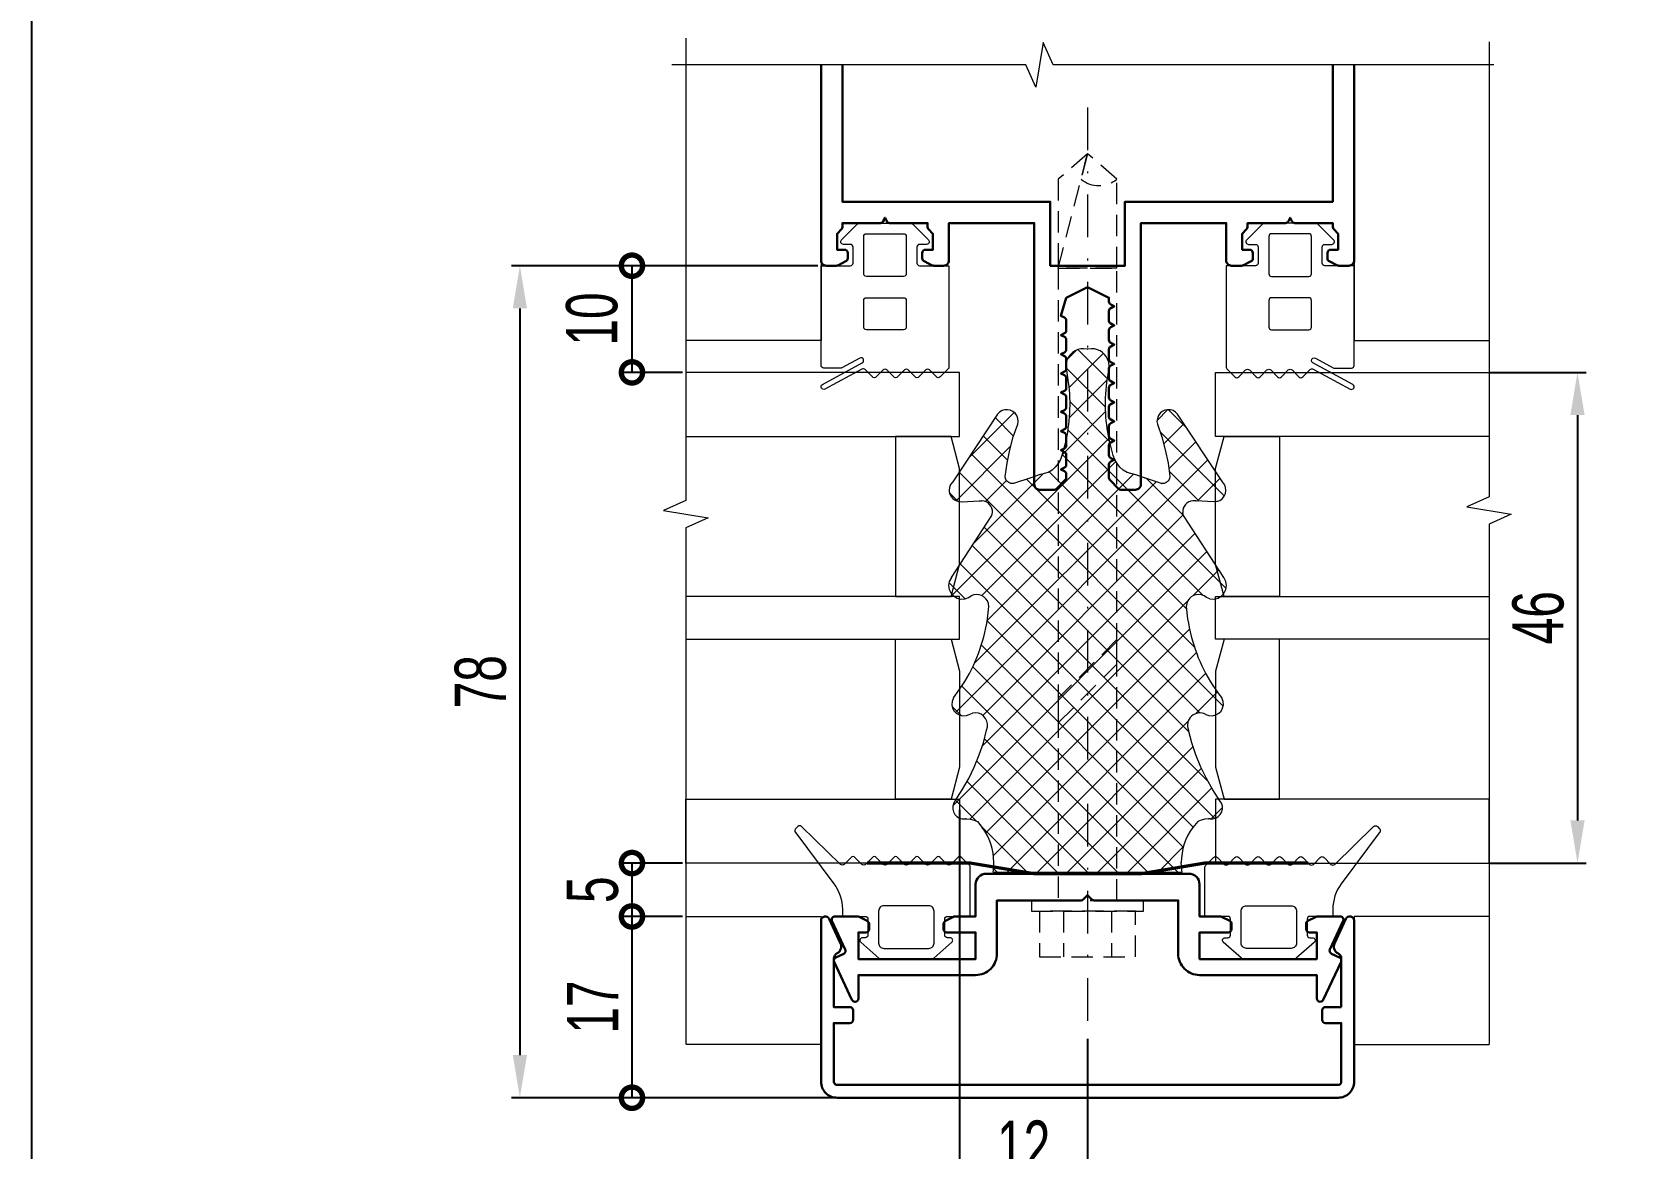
# Model space of a CAD drawing. Extents: x -37 to 8820, y -336 to 478.
# Drawn here: x 3380 to 3473.4, y 135.5 to 200.9 of the extents above; entities that cross this region are included whole.
import ezdxf

# ---------------------------------------------------------------- set-up
doc = ezdxf.new("R2010")
doc.units = 0
doc.header["$LTSCALE"] = 5
doc.linetypes.add('DASHDOT', pattern=[1, 0.5, -0.25, 0, -0.25])
doc.linetypes.add('HIDDEN', pattern=[0.375, 0.25, -0.125])
doc.layers.get('0').update_dxf_attribs({"linetype": 'CONTINUOUS', "lineweight": 30})
doc.layers.get('DEFPOINTS').update_dxf_attribs({"linetype": 'CONTINUOUS'})
for name, color, linetype, lineweight in [('1', 6, 'DASHDOT', 13), ('2', 3, 'HIDDEN', 13), ('Dimentions', 5, 'CONTINUOUS', 15), ('Glass', 5, 'CONTINUOUS', 20), ('Герлен', 7, 'CONTINUOUS', 60), ('Зигзаг', 1, 'CONTINUOUS', 15), ('Конструкции', 252, 'CONTINUOUS', 20), ('Уплотнители', 1, 'CONTINUOUS', 20), ('Штриховка', 1, 'CONTINUOUS', 5)]:
    doc.layers.add(name, color=color, linetype=linetype, lineweight=lineweight)
doc.layers.add('Скрытые', color=14, linetype='CONTINUOUS', plot=False)
doc.styles.add('3', font='RUSS.SHX', dxfattribs={"width": 0.7, "height": 3})
doc.dimstyles.new('MX1_6', dxfattribs={"dimtxt": 3, "dimasz": 2.5, "dimexe": 0.5, "dimexo": 0, "dimgap": 0.8, "dimtad": 1, "dimlfac": 1.6, "dimdsep": 46, "dimtxsty": '3', "dimcen": 0, "dimclrd": 256, "dimclre": 256, "dimclrt": 256, "dimaunit": 1, "dimadec": 0, "dimazin": 0, "dimtfac": 1, "dimtmove": 0, "dimatfit": 1, "dimfxl": 1, "dimtvp": 1, "dimtolj": 1, "dimtzin": 0, "dimarcsym": 0})

# ---------------------------------------------------------------- blocks, each defined once
blk = doc.blocks.new('*D1324')
at = {"layer": 'DEFPOINTS', "color": 0, "linetype": 'Continuous', "transparency": 16777216}
for p in [(3465.431, 180.942), (3465.431, 152.192), (3470.605, 152.192)]:
    blk.add_point(p, dxfattribs=at)
at = {"layer": 'Dimentions', "linetype": 'Continuous', "lineweight": -2, "transparency": 16777216}
for p, q in [((3465.431, 180.942), (3471.105, 180.942)), ((3470.605, 178.442), (3470.605, 154.692)), ((3465.431, 152.192), (3471.105, 152.192))]:
    blk.add_line(p, q, dxfattribs=at)
at = {"layer": 'Dimentions', "linetype": 'Continuous', "transparency": 16777216}
for points in [[(3470.188, 178.442), (3471.021, 178.442), (3470.605, 180.942)], [(3470.188, 154.692), (3471.021, 154.692), (3470.605, 152.192)]]:
    blk.add_solid(points, dxfattribs=at)
at = {"layer": 'Dimentions', "linetype": 'Continuous', "transparency": 16777216, "insert": (3468.305, 166.567), "char_height": 3, "attachment_point": 5, "rotation": 90, "style": '3'}
blk.add_mtext('\\A1;46', dxfattribs=at)
blk = doc.blocks.new('_DotSmall')
at = {"color": 0, "linetype": 'ByBlock', "const_width": 0.5}
blk.add_lwpolyline([(-0.0625, 0, 1), (0.0625, 0, 1)], format="xyb", close=True, dxfattribs=at)
blk = doc.blocks.new('*D1325')
at = {"layer": 'DEFPOINTS', "color": 0, "linetype": 'Continuous', "transparency": 16777216}
for p in [(3418.147, 152.192), (3415.178, 149.064), (3418.147, 149.064)]:
    blk.add_point(p, dxfattribs=at)
at = {"layer": 'Dimentions', "linetype": 'Continuous', "lineweight": -2, "transparency": 16777216}
for p, q in [((3418.147, 152.192), (3414.678, 152.192)), ((3415.178, 152.192), (3415.178, 149.064)), ((3418.147, 149.064), (3414.678, 149.064))]:
    blk.add_line(p, q, dxfattribs=at)
at = {"layer": 'Dimentions', "linetype": 'Continuous', "lineweight": -2, "transparency": 16777216, "xscale": 2.5, "yscale": 2.5, "zscale": 2.5}
for p, rotation in [((3415.178, 152.192), 90), ((3415.178, 149.064), 270)]:
    blk.add_blockref('_DotSmall', p, dxfattribs=dict(at, rotation=rotation))
at = {"layer": 'Dimentions', "linetype": 'Continuous', "transparency": 16777216, "insert": (3412.878, 150.628), "char_height": 3, "attachment_point": 5, "rotation": 90, "style": '3'}
blk.add_mtext('\\A1;5', dxfattribs=at)
blk = doc.blocks.new('*D1326')
at = {"layer": 'DEFPOINTS', "color": 0, "linetype": 'Continuous', "transparency": 16777216}
for p in [(3418.147, 149.064), (3415.178, 138.442), (3428.137, 138.442)]:
    blk.add_point(p, dxfattribs=at)
at = {"layer": 'Dimentions', "linetype": 'Continuous', "lineweight": -2, "transparency": 16777216}
for p, q in [((3418.147, 149.064), (3414.678, 149.064)), ((3415.178, 149.064), (3415.178, 138.442)), ((3428.137, 138.442), (3414.678, 138.442))]:
    blk.add_line(p, q, dxfattribs=at)
at = {"layer": 'Dimentions', "linetype": 'Continuous', "lineweight": -2, "transparency": 16777216, "xscale": 2.5, "yscale": 2.5, "zscale": 2.5}
for p, rotation in [((3415.178, 149.064), 90), ((3415.178, 138.442), 270)]:
    blk.add_blockref('_DotSmall', p, dxfattribs=dict(at, rotation=rotation))
at = {"layer": 'Dimentions', "linetype": 'Continuous', "transparency": 16777216, "insert": (3412.878, 143.753), "char_height": 3, "attachment_point": 5, "rotation": 90, "style": '3'}
blk.add_mtext('\\A1;17', dxfattribs=at)
blk = doc.blocks.new('*D1327')
at = {"layer": 'DEFPOINTS', "color": 0, "linetype": 'Continuous', "transparency": 16777216}
for p in [(3426.067, 187.192), (3415.178, 180.942), (3418.147, 180.942)]:
    blk.add_point(p, dxfattribs=at)
at = {"layer": 'Dimentions', "linetype": 'Continuous', "lineweight": -2, "transparency": 16777216}
for p, q in [((3426.067, 187.192), (3414.678, 187.192)), ((3415.178, 187.192), (3415.178, 180.942)), ((3418.147, 180.942), (3414.678, 180.942))]:
    blk.add_line(p, q, dxfattribs=at)
at = {"layer": 'Dimentions', "linetype": 'Continuous', "lineweight": -2, "transparency": 16777216, "xscale": 2.5, "yscale": 2.5, "zscale": 2.5}
for p, rotation in [((3415.178, 187.192), 90), ((3415.178, 180.942), 270)]:
    blk.add_blockref('_DotSmall', p, dxfattribs=dict(at, rotation=rotation))
at = {"layer": 'Dimentions', "linetype": 'Continuous', "transparency": 16777216, "insert": (3412.835, 184.067), "char_height": 3, "attachment_point": 5, "rotation": 90, "style": '3'}
blk.add_mtext('\\A1;10', dxfattribs=at)
blk = doc.blocks.new('*D1328')
at = {"layer": 'DEFPOINTS', "color": 0, "linetype": 'Continuous', "transparency": 16777216}
for p in [(3418.341, 187.192), (3408.608, 138.442), (3427.198, 138.442)]:
    blk.add_point(p, dxfattribs=at)
at = {"layer": 'Dimentions', "linetype": 'Continuous', "lineweight": -2, "transparency": 16777216}
for p, q in [((3418.341, 187.192), (3408.108, 187.192)), ((3408.608, 184.692), (3408.608, 140.942)), ((3427.198, 138.442), (3408.108, 138.442))]:
    blk.add_line(p, q, dxfattribs=at)
at = {"layer": 'Dimentions', "linetype": 'Continuous', "transparency": 16777216}
for points in [[(3408.191, 184.692), (3409.024, 184.692), (3408.608, 187.192)], [(3408.191, 140.942), (3409.024, 140.942), (3408.608, 138.442)]]:
    blk.add_solid(points, dxfattribs=at)
at = {"layer": 'Dimentions', "linetype": 'Continuous', "transparency": 16777216, "insert": (3406.308, 162.817), "char_height": 3, "attachment_point": 5, "rotation": 90, "style": '3'}
blk.add_mtext('\\A1;78', dxfattribs=at)
blk = doc.blocks.new('*D1335')
at = {"layer": 'DEFPOINTS', "color": 0, "linetype": 'Continuous', "transparency": 16777216}
for p in [(3434.386, 155.317), (3441.886, 141.885), (3441.886, 133.307)]:
    blk.add_point(p, dxfattribs=at)
at = {"layer": 'Dimentions', "linetype": 'Continuous', "lineweight": -2, "transparency": 16777216}
for p, q in [((3434.386, 155.317), (3434.386, 132.807)), ((3441.886, 141.885), (3441.886, 132.807)), ((3436.886, 133.307), (3439.386, 133.307))]:
    blk.add_line(p, q, dxfattribs=at)
at = {"layer": 'Dimentions', "linetype": 'Continuous', "transparency": 16777216}
for points in [[(3436.886, 133.724), (3436.886, 132.891), (3434.386, 133.307)], [(3439.386, 133.724), (3439.386, 132.891), (3441.886, 133.307)]]:
    blk.add_solid(points, dxfattribs=at)
at = {"layer": 'Dimentions', "linetype": 'Continuous', "transparency": 16777216, "insert": (3438.136, 135.607), "char_height": 3, "attachment_point": 5, "style": '3'}
blk.add_mtext('\\A1;12', dxfattribs=at)
blk = doc.blocks.new('6')
at = {"layer": 'Уплотнители'}
blk.add_line((4.136, 15.937), (4.136, 4.852), dxfattribs=at)
for points in [[(8.163, 18.244), (8.312, 18.162), (8.952, 17.74), (9.605, 17.359), (10.285, 17.033), (10.992, 16.747), (11.713, 16.502), (12.448, 16.312), (12.638, 16.258)], [(14.339, 18.257), (14.475, 18.148), (15.06, 17.74)], [(21.399, 18.38), (25.031, 16.013), (25.194, 15.972)], [(25.847, 17.958), (25.834, 17.768), (25.874, 16.747), (25.888, 16.584)], [(25.834, 17.768), (25.834, 17.754)], [(31.071, 15.55), (30.962, 15.673), (27.004, 18.298)], [(7.251, 17.55), (7.251, 17.564), (7.251, 17.482), (7.238, 17.264), (7.17, 17.047), (7.088, 16.856), (6.748, 16.57)], [(7.251, 17.482), (7.251, 17.468)], [(13.305, 17.496), (13.373, 17.332), (13.441, 17.142)], [(20.147, 17.564), (20.215, 17.373), (20.311, 17.223)], [(4.136, 15.937), (4.245, 15.918), (4.694, 15.89)], [(18.978, 16.258), (19.685, 16.19), (19.862, 16.203)], [(25.031, 16.013), (25.031, 15.999)], [(25.874, 16.747), (25.874, 16.734)], [(34.798, 10.163), (34.771, 10.395), (34.798, 10.626)], [(34.771, 10.395), (34.771, 10.381)], [(27.548, 8.082), (27.548, 8.068)], [(27.235, 7.062), (27.235, 7.048)], [(26.895, 6.055), (26.895, 6.041)], [(4.136, 4.852), (4.245, 4.872), (4.694, 4.899)], [(21.399, 2.409), (25.031, 4.776), (25.194, 4.817)], [(27.004, 2.491), (30.962, 5.116), (31.071, 5.239)], [(7.251, 3.212), (7.251, 3.226), (7.251, 3.307), (7.238, 3.525), (7.17, 3.742), (7.088, 3.933), (6.748, 4.219)], [(8.163, 2.545), (8.312, 2.641), (8.952, 3.049), (9.605, 3.43), (10.285, 3.756), (10.992, 4.042), (11.713, 4.287), (12.448, 4.477)], [(19.862, 4.586), (19.685, 4.613), (18.978, 4.531)], [(25.847, 2.831), (25.834, 3.022), (25.874, 4.042), (25.888, 4.219)], [(25.874, 4.042), (25.874, 4.028)], [(7.251, 3.307), (7.251, 3.294)], [(13.373, 3.457), (13.373, 3.47), (13.305, 3.294)], [(15.06, 3.049), (14.475, 2.641), (14.339, 2.532)], [(20.147, 3.226), (20.215, 3.416), (20.311, 3.566)], [(25.834, 3.022), (25.834, 3.008)]]:
    blk.add_lwpolyline(points, dxfattribs=at)
for points in [[(34.009, 11.632), (33.778, 11.66), (33.547, 11.632), (32.826, 11.524, -0.091156), (29.234, 11.714), (28.541, 11.905), (28.296, 11.986), (28.065, 12.122), (27.861, 12.285), (27.684, 12.476), (27.548, 12.707), (27.412, 13.224), (27.235, 13.727), (26.895, 14.734), (26.908, 14.884), (26.963, 15.02), (27.044, 15.129), (27.18, 15.197), (27.316, 15.224), (28.092, 15.115), (28.867, 14.952), (29.629, 14.748), (30.377, 14.489), (30.54, 14.462), (30.717, 14.489)], [(30.717, 6.3), (30.54, 6.327), (30.377, 6.3), (29.629, 6.041), (28.867, 5.837), (28.092, 5.674), (27.316, 5.565), (27.18, 5.593), (27.044, 5.661), (26.963, 5.783), (26.908, 5.905), (26.895, 6.055), (27.235, 7.062), (27.412, 7.565), (27.548, 8.082), (27.684, 8.313), (27.861, 8.504), (28.065, 8.667), (28.296, 8.803), (28.541, 8.885), (29.234, 9.075, -0.091156), (32.826, 9.265), (33.547, 9.157), (33.778, 9.129), (34.009, 9.157)]]:
    blk.add_lwpolyline(points, format="xyb", dxfattribs=at)
blk.add_arc((12.733, 3.811), 0.725, 331.99667, 113.16431, dxfattribs=at)
for points in [[(21.399, 18.38), (20.8, 18.834), (19.981, 18.255), (20.147, 17.564)], [(27.004, 18.298), (26.589, 18.702), (25.969, 18.51), (25.847, 17.958)], [(8.163, 18.244), (7.71, 18.462), (7.174, 18.062), (7.251, 17.564)], [(14.339, 18.257), (13.768, 18.561), (13.198, 18.115), (13.305, 17.496)], [(12.638, 16.258), (13.105, 16.185), (13.589, 16.669), (13.441, 17.142)], [(15.06, 17.74), (16.324, 16.93), (17.501, 16.508), (18.978, 16.258)], [(19.862, 16.203), (20.308, 16.328), (20.526, 16.813), (20.311, 17.223)], [(4.694, 15.89), (5.408, 15.885), (6.184, 16.13), (6.748, 16.57)], [(25.194, 15.972), (25.538, 15.942), (25.889, 16.232), (25.888, 16.584)], [(30.717, 14.489), (31.172, 14.588), (31.402, 15.2), (31.071, 15.55)], [(34.798, 10.626), (34.814, 11.085), (34.449, 11.554), (34.009, 11.632)], [(34.009, 9.157), (34.484, 9.289), (34.794, 9.662), (34.798, 10.163)], [(31.071, 5.239), (31.402, 5.589), (31.172, 6.201), (30.717, 6.3)], [(6.748, 4.219), (6.184, 4.66), (5.408, 4.904), (4.694, 4.899)], [(25.888, 4.219), (25.88, 4.565), (25.533, 4.847), (25.194, 4.817)], [(18.978, 4.531), (17.588, 4.3), (16.234, 3.839), (15.06, 3.049)], [(20.311, 3.566), (20.519, 3.983), (20.326, 4.45), (19.862, 4.586)], [(7.251, 3.226), (7.179, 2.722), (7.708, 2.329), (8.163, 2.545)], [(13.305, 3.294), (13.198, 2.674), (13.768, 2.228), (14.339, 2.532)], [(20.147, 3.226), (19.981, 2.535), (20.8, 1.955), (21.399, 2.409)], [(25.847, 2.831), (25.94, 2.29), (26.627, 2.103), (27.004, 2.491)]]:
    blk.add_open_spline(points, degree=3, dxfattribs=at)

msp = doc.modelspace()

# ---------------------------------------------------------------- hatches: boundary and pattern name
at = {"layer": 'Штриховка', "lineweight": 5}
h = msp.add_hatch(dxfattribs=at)
h.set_pattern_fill('NET', color=256, scale=10, angle=135, style=0)
h.set_pattern_definition([(135, (1246.6125, -6946.2165), (-0.88388348, -0.88388348), []), (225, (1246.6125, -6946.2165), (0.88388348, -0.88388348), [])])
edge = h.paths.add_edge_path()
edge.add_spline(control_points=[(3441.6547, 182.3306), (3441.1956, 182.3464), (3440.7265, 181.9816), (3440.6481, 181.5416)], knot_values=[0, 0, 0, 0, 1, 1, 1, 1], degree=3, periodic=0)
edge.add_line((3440.6481, 181.5416), (3440.6208, 181.3103))
edge.add_line((3440.6208, 181.3103), (3440.6481, 181.0791))
edge.add_line((3440.6481, 181.0791), (3440.7569, 180.3581))
edge.add_arc((3430.8942, 179.0804), 9.9451, 346.547552, 367.381309, ccw=False)
edge.add_line((3440.5664, 176.7668), (3440.376, 176.073))
edge.add_line((3440.376, 176.073), (3440.2944, 175.8282))
edge.add_line((3440.2944, 175.8282), (3440.1583, 175.5969))
edge.add_line((3440.1583, 175.5969), (3439.9951, 175.3928))
edge.add_line((3439.9951, 175.3928), (3439.8046, 175.216))
edge.add_line((3439.8046, 175.216), (3439.5734, 175.08))
edge.add_line((3439.5734, 175.08), (3439.0565, 174.9439))
edge.add_line((3439.0565, 174.9439), (3438.5531, 174.7671))
edge.add_line((3438.5531, 174.7671), (3437.5465, 174.427))
edge.add_line((3437.5465, 174.427), (3437.3968, 174.4406))
edge.add_line((3437.3968, 174.4406), (3437.2608, 174.495))
edge.add_line((3437.2608, 174.495), (3437.152, 174.5766))
edge.add_line((3437.152, 174.5766), (3437.084, 174.7127))
edge.add_line((3437.084, 174.7127), (3437.0568, 174.8487))
edge.add_line((3437.0568, 174.8487), (3437.1656, 175.6241))
edge.add_line((3437.1656, 175.6241), (3437.3288, 176.3995))
edge.add_line((3437.3288, 176.3995), (3437.5329, 177.1613))
edge.add_line((3437.5329, 177.1613), (3437.7913, 177.9095))
edge.add_line((3437.7913, 177.9095), (3437.8185, 178.0727))
edge.add_line((3437.8185, 178.0727), (3437.7913, 178.2496))
edge.add_spline(control_points=[(3437.7913, 178.2496), (3437.6923, 178.7044), (3437.0803, 178.9338), (3436.7303, 178.6032)], knot_values=[0, 0, 0, 0, 1, 1, 1, 1], degree=3, periodic=0)
edge.add_line((3436.7303, 178.6032), (3436.6078, 178.4944))
edge.add_line((3436.6078, 178.4944), (3433.9824, 174.5358))
edge.add_spline(control_points=[(3433.9824, 174.5358), (3433.5786, 174.1209), (3433.7702, 173.5008), (3434.3225, 173.3795)], knot_values=[0, 0, 0, 0, 1, 1, 1, 1], degree=3, periodic=0)
edge.add_line((3434.3225, 173.3795), (3434.5129, 173.3659))
edge.add_line((3434.5129, 173.3659), (3435.5332, 173.4068))
edge.add_line((3435.5332, 173.4068), (3435.6964, 173.4204))
edge.add_spline(control_points=[(3435.6964, 173.4204), (3436.0485, 173.4217), (3436.3387, 173.0701), (3436.3086, 172.7266)], knot_values=[0, 0, 0, 0, 1, 1, 1, 1], degree=3, periodic=0)
edge.add_line((3436.3086, 172.7266), (3436.2678, 172.5633))
edge.add_line((3436.2678, 172.5633), (3433.9008, 168.9312))
edge.add_spline(control_points=[(3433.9008, 168.9312), (3433.4462, 168.3322), (3434.0259, 167.5135), (3434.717, 167.6797)], knot_values=[0, 0, 0, 0, 1, 1, 1, 1], degree=3, periodic=0)
edge.add_line((3434.717, 167.6797), (3434.9074, 167.7477))
edge.add_line((3434.9074, 167.7477), (3435.0571, 167.843))
edge.add_spline(control_points=[(3435.0571, 167.843), (3435.4674, 168.0581), (3435.9522, 167.8405), (3436.0773, 167.3941)], knot_values=[0, 0, 0, 0, 1, 1, 1, 1], degree=3, periodic=0)
edge.add_line((3436.0765, 167.4048), (3436.0909, 167.2172))
edge.add_line((3436.0909, 167.2172), (3436.0229, 166.5098))
edge.add_spline(control_points=[(3436.0229, 166.5098), (3435.7721, 165.0336), (3435.3507, 163.8563), (3434.5401, 162.5921)], knot_values=[0, 0, 0, 0, 1, 1, 1, 1], degree=3, periodic=0)
edge.add_line((3434.5401, 162.5921), (3434.132, 162.0071))
edge.add_line((3434.132, 162.0071), (3434.0232, 161.8711))
edge.add_spline(control_points=[(3434.0232, 161.8711), (3433.7194, 161.3), (3434.1651, 160.7304), (3434.785, 160.8372)], knot_values=[0, 0, 0, 0, 1, 1, 1, 1], degree=3, periodic=0)
edge.add_line((3434.785, 160.8372), (3434.9482, 160.9052))
edge.add_line((3434.9482, 160.9052), (3435.1387, 160.9733))
edge.add_spline(control_points=[(3435.1387, 160.9733), (3435.6119, 161.1213), (3436.0952, 160.6377), (3436.0229, 160.1707)], knot_values=[0, 0, 0, 0, 1, 1, 1, 1], degree=3, periodic=0)
edge.add_line((3436.0268, 160.1845), (3435.9685, 159.9802))
edge.add_line((3435.9685, 159.9802), (3435.778, 159.2456))
edge.add_line((3435.778, 159.2456), (3435.5332, 158.5246))
edge.add_line((3435.5332, 158.5246), (3435.2475, 157.8173))
edge.add_line((3435.2475, 157.8173), (3434.921, 157.1371))
edge.add_line((3434.921, 157.1371), (3434.5401, 156.4841))
edge.add_line((3434.5401, 156.4841), (3434.1184, 155.8448))
edge.add_line((3434.1184, 155.8448), (3434.0368, 155.6951))
edge.add_spline(control_points=[(3434.0368, 155.6951), (3433.8187, 155.2424), (3434.2189, 154.7066), (3434.717, 154.7837)], knot_values=[0, 0, 0, 0, 1, 1, 1, 1], degree=3, periodic=0)
edge.add_line((3434.717, 154.7837), (3434.7306, 154.7837))
edge.add_line((3434.7306, 154.7837), (3434.7986, 154.7837))
edge.add_line((3434.7986, 154.7837), (3435.0163, 154.7701))
edge.add_line((3435.0163, 154.7701), (3435.2339, 154.7021))
edge.add_line((3435.2339, 154.7021), (3435.4244, 154.6205))
edge.add_line((3435.4244, 154.6205), (3435.71, 154.2804))
edge.add_spline(control_points=[(3435.71, 154.2804), (3436.151, 153.7163), (3436.3956, 152.9402), (3436.3902, 152.2263)], knot_values=[0, 0, 0, 0, 1, 1, 1, 1], degree=3, periodic=0)
edge.add_line((3436.3902, 152.2263), (3436.363, 151.7774))
edge.add_line((3436.363, 151.7774), (3436.3438, 151.6685))
edge.add_line((3436.3438, 151.6685), (3447.4281, 151.6685))
edge.add_line((3447.4281, 151.6685), (3447.4089, 151.7774))
edge.add_line((3447.4089, 151.7774), (3447.3817, 152.2263))
edge.add_spline(control_points=[(3447.3817, 152.2263), (3447.3763, 152.9402), (3447.6209, 153.7165), (3448.0619, 154.2804)], knot_values=[0, 0, 0, 0, 1, 1, 1, 1], degree=3, periodic=0)
edge.add_line((3448.0542, 154.2713), (3448.3476, 154.6205))
edge.add_line((3448.3476, 154.6205), (3448.538, 154.7021))
edge.add_line((3448.538, 154.7021), (3448.7557, 154.7701))
edge.add_line((3448.7557, 154.7701), (3448.9733, 154.7837))
edge.add_line((3448.9733, 154.7837), (3448.9869, 154.7837))
edge.add_line((3448.9869, 154.7837), (3449.0549, 154.7837))
edge.add_spline(control_points=[(3449.0549, 154.7837), (3449.5585, 154.7109), (3449.9512, 155.2406), (3449.7351, 155.6951)], knot_values=[0, 0, 0, 0, 1, 1, 1, 1], degree=3, periodic=0)
edge.add_line((3449.7351, 155.6951), (3449.6399, 155.8448))
edge.add_line((3449.6399, 155.8448), (3449.2318, 156.4841))
edge.add_line((3449.2318, 156.4841), (3448.8509, 157.1371))
edge.add_line((3448.8509, 157.1371), (3448.5244, 157.8173))
edge.add_line((3448.5244, 157.8173), (3448.2387, 158.5246))
edge.add_line((3448.2387, 158.5246), (3447.9939, 159.2456))
edge.add_line((3447.9939, 159.2456), (3447.8034, 159.9802))
edge.add_arc((3448.4698, 160.2653), 0.7248, 61.996669, 203.164313, ccw=False)
edge.add_line((3448.8101, 160.9052), (3448.9869, 160.8372))
edge.add_spline(control_points=[(3448.9869, 160.8372), (3449.6068, 160.7304), (3450.0525, 161.3), (3449.7487, 161.8711)], knot_values=[0, 0, 0, 0, 1, 1, 1, 1], degree=3, periodic=0)
edge.add_line((3449.7487, 161.8711), (3449.6399, 162.0071))
edge.add_line((3449.6399, 162.0071), (3449.2318, 162.5921))
edge.add_spline(control_points=[(3449.2318, 162.5921), (3448.4419, 163.7665), (3447.9805, 165.1207), (3447.749, 166.5098)], knot_values=[0, 0, 0, 0, 1, 1, 1, 1], degree=3, periodic=0)
edge.add_line((3447.749, 166.5098), (3447.6674, 167.2172))
edge.add_line((3447.6674, 167.2172), (3447.6946, 167.3941))
edge.add_spline(control_points=[(3447.6946, 167.3941), (3447.8304, 167.8584), (3448.2977, 168.0516), (3448.7149, 167.843)], knot_values=[0, 0, 0, 0, 1, 1, 1, 1], degree=3, periodic=0)
edge.add_line((3448.7019, 167.8512), (3448.8645, 167.7477))
edge.add_line((3448.8645, 167.7477), (3449.0549, 167.6797))
edge.add_spline(control_points=[(3449.0549, 167.6797), (3449.746, 167.5135), (3450.3257, 168.3322), (3449.8711, 168.9312)], knot_values=[0, 0, 0, 0, 1, 1, 1, 1], degree=3, periodic=0)
edge.add_line((3449.8711, 168.9312), (3447.5042, 172.5633))
edge.add_line((3447.5042, 172.5633), (3447.4633, 172.7266))
edge.add_spline(control_points=[(3447.4633, 172.7266), (3447.4336, 173.0658), (3447.7157, 173.4122), (3448.0619, 173.4204)], knot_values=[0, 0, 0, 0, 1, 1, 1, 1], degree=3, periodic=0)
edge.add_line((3448.0441, 173.4217), (3448.2387, 173.4068))
edge.add_line((3448.2387, 173.4068), (3449.259, 173.3659))
edge.add_line((3449.259, 173.3659), (3449.4494, 173.3795))
edge.add_spline(control_points=[(3449.4494, 173.3795), (3449.9909, 173.4725), (3450.1779, 174.159), (3449.7895, 174.5358)], knot_values=[0, 0, 0, 0, 1, 1, 1, 1], degree=3, periodic=0)
edge.add_line((3449.7895, 174.5358), (3447.1641, 178.4944))
edge.add_line((3447.1641, 178.4944), (3447.0416, 178.6032))
edge.add_spline(control_points=[(3447.0416, 178.6032), (3446.6916, 178.9338), (3446.0797, 178.7044), (3445.9806, 178.2496)], knot_values=[0, 0, 0, 0, 1, 1, 1, 1], degree=3, periodic=0)
edge.add_line((3445.9806, 178.2496), (3445.9534, 178.0727))
edge.add_line((3445.9534, 178.0727), (3445.9806, 177.9095))
edge.add_line((3445.9806, 177.9095), (3446.239, 177.1613))
edge.add_line((3446.239, 177.1613), (3446.4431, 176.3995))
edge.add_line((3446.4431, 176.3995), (3446.6063, 175.6241))
edge.add_line((3446.6063, 175.6241), (3446.7152, 174.8487))
edge.add_line((3446.7152, 174.8487), (3446.688, 174.7127))
edge.add_line((3446.688, 174.7127), (3446.6199, 174.5766))
edge.add_line((3446.6199, 174.5766), (3446.4975, 174.495))
edge.add_line((3446.4975, 174.495), (3446.3751, 174.4406))
edge.add_line((3446.3751, 174.4406), (3446.2254, 174.427))
edge.add_line((3446.2254, 174.427), (3445.2188, 174.7671))
edge.add_line((3445.2188, 174.7671), (3444.7155, 174.9439))
edge.add_line((3444.7155, 174.9439), (3444.1985, 175.08))
edge.add_line((3444.1985, 175.08), (3443.9673, 175.216))
edge.add_line((3443.9673, 175.216), (3443.7768, 175.3928))
edge.add_line((3443.7768, 175.3928), (3443.6136, 175.5969))
edge.add_line((3443.6136, 175.5969), (3443.4776, 175.8282))
edge.add_line((3443.4776, 175.8282), (3443.3959, 176.073))
edge.add_line((3443.3959, 176.073), (3443.2055, 176.7668))
edge.add_arc((3452.8778, 179.0804), 9.9451, 172.618691, 193.452448, ccw=False)
edge.add_line((3443.015, 180.3581), (3443.1239, 181.0791))
edge.add_line((3443.1239, 181.0791), (3443.1511, 181.3103))
edge.add_line((3443.1511, 181.3103), (3443.1239, 181.5416))
edge.add_spline(control_points=[(3443.1239, 181.5416), (3442.9915, 182.0168), (3442.6187, 182.326), (3442.1172, 182.3306)], knot_values=[0, 0, 0, 0, 1, 1, 1, 1], degree=3, periodic=0)
edge.add_line((3442.1172, 182.3306), (3441.886, 182.3034))
edge.add_line((3441.886, 182.3034), (3441.6547, 182.3306))

# ---------------------------------------------------------------- linework, layer by layer
msp.add_lwpolyline([(3426.261, 198.9561), (3426.261, 187.5048, 0.4142136), (3426.5735, 187.1923), (3427.1542, 187.1923, 0.1164338), (3427.2381, 187.2121), (3427.7198, 187.4529, 0.284079), (3427.8235, 187.6207), (3427.8235, 187.9423, 0.4142136), (3427.636, 188.1298), (3427.1985, 188.1298), (3427.1985, 189.0673), (3427.456, 189.3249, 0.1989124), (3427.511, 189.4574), (3427.511, 189.6923), (3429.7388, 189.6923, 0.284079), (3429.9065, 189.7959), (3430.011, 190.0048), (3430.1154, 189.7959, 0.284079), (3430.2831, 189.6923), (3432.511, 189.6923), (3432.511, 189.4574, 0.1989124), (3432.5659, 189.3249), (3432.8235, 189.0673), (3432.8235, 188.1298), (3432.386, 188.1298, 0.4142136), (3432.1985, 187.9423), (3432.1985, 187.6207, 0.284079), (3432.3021, 187.4529), (3432.7839, 187.2121, 0.1164338), (3432.8677, 187.1923), (3433.4485, 187.1923, 0.4142136), (3433.761, 187.5048), (3433.761, 189.6923), (3438.761, 189.6923), (3438.761, 174.3798, 0.4142136), (3439.0735, 174.0673), (3439.9333, 174.0673, 0.1989124), (3440.0659, 174.1222), (3440.581, 174.6374, 0.1989124), (3440.636, 174.7699), (3440.636, 174.9826, 0.284079), (3440.5323, 175.1503), (3440.3235, 175.2548), (3440.5323, 175.3592, 0.284079), (3440.636, 175.5269), (3440.636, 176.1076, 0.284079), (3440.5323, 176.2753), (3440.3235, 176.3798), (3440.5323, 176.4842, 0.284079), (3440.636, 176.6519), (3440.636, 177.2326, 0.284079), (3440.5323, 177.4003), (3440.3235, 177.5048), (3440.5323, 177.6092, 0.284079), (3440.636, 177.7769), (3440.636, 178.3576, 0.284079), (3440.5323, 178.5253), (3440.3235, 178.6298), (3440.5323, 178.7342, 0.284079), (3440.636, 178.9019), (3440.636, 179.4826, 0.284079), (3440.5323, 179.6503), (3440.3235, 179.7548), (3440.5323, 179.8592, 0.284079), (3440.636, 180.0269), (3440.636, 180.6076, 0.284079), (3440.5323, 180.7753), (3440.3235, 180.8798), (3440.5323, 180.9842, 0.284079), (3440.636, 181.1519), (3440.636, 181.7326, 0.284079), (3440.5323, 181.9003), (3440.3235, 182.0048), (3440.5323, 182.1092, 0.284079), (3440.636, 182.2769), (3440.636, 182.8576, 0.284079), (3440.5323, 183.0253), (3440.3235, 183.1298), (3440.5323, 183.2342, 0.284079), (3440.636, 183.4019), (3440.636, 183.9826, 0.284079), (3440.5323, 184.1503), (3440.3235, 184.2548), (3440.636, 185.3173), (3441.886, 185.9423), (3443.136, 185.3173), (3443.136, 185.0894, 0.284079), (3443.2396, 184.9217), (3443.4485, 184.8173), (3443.2396, 184.7128, 0.284079), (3443.136, 184.5451), (3443.136, 183.9644, 0.284079), (3443.2396, 183.7967), (3443.4485, 183.6923), (3443.2396, 183.5878, 0.284079), (3443.136, 183.4201), (3443.136, 182.8394, 0.284079), (3443.2396, 182.6717), (3443.4485, 182.5673), (3443.2396, 182.4628, 0.284079), (3443.136, 182.2951), (3443.136, 181.7144, 0.284079), (3443.2396, 181.5467), (3443.4485, 181.4423), (3443.2396, 181.3378, 0.284079), (3443.136, 181.1701), (3443.136, 180.5894, 0.284079), (3443.2396, 180.4217), (3443.4485, 180.3173), (3443.2396, 180.2128, 0.284079), (3443.136, 180.0451), (3443.136, 179.4644, 0.284079), (3443.2396, 179.2967), (3443.4485, 179.1923), (3443.2396, 179.0878, 0.284079), (3443.136, 178.9201), (3443.136, 178.3394, 0.284079), (3443.2396, 178.1717), (3443.4485, 178.0673), (3443.2396, 177.9628, 0.284079), (3443.136, 177.7951), (3443.136, 177.2144, 0.284079), (3443.2396, 177.0467), (3443.4485, 176.9423), (3443.2396, 176.8378, 0.284079), (3443.136, 176.6701), (3443.136, 176.0894, 0.284079), (3443.2396, 175.9217), (3443.4485, 175.8173), (3443.2396, 175.7128, 0.284079), (3443.136, 175.5451), (3443.136, 174.7699, 0.1989124), (3443.1909, 174.6374), (3443.706, 174.1222, 0.1989124), (3443.8386, 174.0673), (3444.6985, 174.0673, 0.4142136), (3445.011, 174.3798), (3445.011, 189.6923), (3450.011, 189.6923), (3450.011, 187.5048, 0.4142136), (3450.3235, 187.1923), (3450.9042, 187.1923, 0.1164338), (3450.9881, 187.2121), (3451.4698, 187.4529, 0.284079), (3451.5735, 187.6207), (3451.5735, 187.9423, 0.4142136), (3451.386, 188.1298), (3450.9485, 188.1298), (3450.9485, 189.0673), (3451.206, 189.3249, 0.1989124), (3451.261, 189.4574), (3451.261, 189.6923), (3453.4888, 189.6923, 0.284079), (3453.6565, 189.7959), (3453.761, 190.0048), (3453.8654, 189.7959, 0.284079), (3454.0331, 189.6923), (3456.261, 189.6923), (3456.261, 189.4574, 0.1989124), (3456.3159, 189.3249), (3456.5735, 189.0673), (3456.5735, 188.1298), (3456.136, 188.1298, 0.4142136), (3455.9485, 187.9423), (3455.9485, 187.6207, 0.284079), (3456.0521, 187.4529), (3456.5339, 187.2121, 0.1164338), (3456.6177, 187.1923), (3457.1985, 187.1923, 0.4142136), (3457.511, 187.5048), (3457.511, 198.9561)], format="xyb")
msp.add_lwpolyline([(3427.511, 198.9561), (3427.511, 190.9423), (3439.6985, 190.9423), (3439.6985, 187.1923), (3444.0735, 187.1923), (3444.0735, 190.9423), (3456.261, 190.9423), (3456.261, 198.9561)])
for points in [[(3427.0285, 146.4133, -0.4142136), (3427.1192, 146.6625), (3427.591, 146.8825, 0.4142136), (3427.6817, 147.1317), (3426.9035, 148.8005, -0.5486188), (3427.0735, 149.0673), (3428.4042, 149.0673, -0.1164338), (3428.4881, 149.0475), (3428.9698, 148.8066, -0.284079), (3429.0735, 148.6389), (3429.0735, 148.3173, -0.4142136), (3428.886, 148.1298), (3428.4485, 148.1298), (3428.4485, 146.5673), (3435.3235, 146.5673), (3435.3235, 148.1298), (3433.636, 148.1298, -0.4142136), (3433.4485, 148.3173), (3433.4485, 148.6389, -0.284079), (3433.5521, 148.8066), (3434.0339, 149.0475, -0.1164338), (3434.1177, 149.0673), (3435.3235, 149.0673), (3435.3235, 150.9423, -0.4142136), (3435.9485, 151.5673), (3447.8235, 151.5673, -0.4142136), (3448.4485, 150.9423), (3448.4485, 149.0673), (3449.6542, 149.0673, -0.1164338), (3449.7381, 149.0475), (3450.2198, 148.8066, -0.284079), (3450.3235, 148.6389), (3450.3235, 148.3173, -0.4142136), (3450.136, 148.1298), (3448.4485, 148.1298), (3448.4485, 146.5673), (3455.3235, 146.5673), (3455.3235, 148.1298), (3454.886, 148.1298, -0.4142136), (3454.6985, 148.3173), (3454.6985, 148.6389, -0.284079), (3454.8021, 148.8066), (3455.2839, 149.0475, -0.1164338), (3455.3677, 149.0673), (3456.6985, 149.0673, -0.5486188), (3456.8684, 148.8005), (3456.0902, 147.1317, 0.4142136), (3456.1809, 146.8825), (3456.6527, 146.6625, -0.4142136), (3456.7434, 146.4133), (3455.6999, 144.1755, -0.2914734), (3455.53, 144.0673), (3455.511, 144.0673, -0.4142136), (3455.3235, 144.2548), (3455.3235, 145.6298), (3448.4485, 145.6298, -0.4142136), (3447.1985, 146.8798), (3447.1985, 150.0048), (3442.2761, 150.0048, -0.1989124), (3442.1435, 150.0597), (3441.886, 150.3173), (3441.6284, 150.0597, -0.1989124), (3441.4958, 150.0048), (3436.5735, 150.0048), (3436.5735, 146.8798, -0.4142136), (3435.3235, 145.6298), (3428.4485, 145.6298), (3428.4485, 144.2548, -0.4142136), (3428.261, 144.0673), (3428.242, 144.0673, -0.2914734), (3428.072, 144.1755)], [(3456.761, 143.7548), (3456.761, 146.5806, 0.2797393), (3456.559, 146.9132, -0.4015594), (3456.3645, 147.4863), (3457.0344, 148.9229, -0.8025849), (3457.511, 148.8173), (3457.511, 139.3798, -0.4142136), (3456.5735, 138.4423), (3427.1985, 138.4423, -0.4142136), (3426.261, 139.3798), (3426.261, 148.8173, -0.8025849), (3426.7375, 148.9229), (3427.4075, 147.4863, -0.4015594), (3427.2129, 146.9132, 0.2797393), (3427.011, 146.5806), (3427.011, 143.7548), (3427.9485, 143.7548, -0.4142136), (3428.136, 143.5673), (3428.136, 143.0048, -0.4142136), (3427.9485, 142.8173), (3427.011, 142.8173), (3427.011, 139.3798, 0.4142136), (3427.1985, 139.1923), (3456.5735, 139.1923, 0.4142136), (3456.761, 139.3798), (3456.761, 142.8173), (3455.8235, 142.8173, -0.4142136), (3455.636, 143.0048), (3455.636, 143.5673, -0.4142136), (3455.8235, 143.7548)]]:
    msp.add_lwpolyline(points, format="xyb", close=True)
at = {"layer": '1'}
msp.add_line((3441.886, 196.4561), (3441.886, 139.6923), dxfattribs=at)
at = {"layer": '2'}
for p, q in [((3440.4797, 149.3798), (3440.4797, 146.6923)), ((3443.2922, 149.3798), (3443.2922, 146.6923))]:
    msp.add_line(p, q, dxfattribs=at)
msp.add_lwpolyline([(3443.6008, 187.0386), (3443.6008, 192.2636), (3441.884, 193.7565), (3440.1672, 192.2636), (3440.1672, 187.0386), (3443.6008, 187.0386)], dxfattribs=at)
msp.add_lwpolyline([(3440.1672, 187.0386), (3441.884, 193.7565), (3441.5025, 192.2636, 0.3633079), (3443.6008, 192.2636)], format="xyb", dxfattribs=at)
for points in [[(3443.6047, 150.0048), (3443.6008, 187.0386), (3441.886, 187.0386), (3440.1672, 187.0386), (3440.1672, 150.0048)], [(3440.1672, 160.4127), (3443.6047, 163.8502), (3443.6047, 165.2825), (3440.1672, 161.845)], [(3445.1672, 149.3798), (3445.1672, 150.0048), (3438.6047, 150.0048), (3438.6047, 149.3798)], [(3444.6985, 149.3798), (3439.0735, 149.3798), (3439.0735, 146.6923), (3444.6985, 146.6923)]]:
    msp.add_lwpolyline(points, close=True, dxfattribs=at)
at = {"layer": 'Glass'}
for points in [[(3418.3408, 177.1923), (3434.386, 177.1923), (3434.386, 180.9423), (3418.3408, 180.9423)], [(3465.4311, 177.1923), (3449.386, 177.1923), (3449.386, 180.9423), (3465.4311, 180.9423)], [(3433.8836, 177.1923), (3430.636, 177.1923), (3430.636, 167.8173), (3433.8836, 167.8173), (3434.386, 169.6923), (3434.386, 175.3173)], [(3449.8884, 177.1923), (3453.136, 177.1923), (3453.136, 167.8173), (3449.8884, 167.8173), (3449.386, 169.6923), (3449.386, 175.3173)], [(3418.3408, 165.3173), (3434.386, 165.3173), (3434.386, 167.8173), (3418.3408, 167.8173)], [(3465.4311, 165.3173), (3449.386, 165.3173), (3449.386, 167.8173), (3465.4311, 167.8173)], [(3433.8836, 155.9423), (3430.636, 155.9423), (3430.636, 165.3173), (3433.8836, 165.3173), (3434.386, 163.4423), (3434.386, 157.8173)], [(3449.8884, 155.9423), (3453.136, 155.9423), (3453.136, 165.3173), (3449.8884, 165.3173), (3449.386, 163.4423), (3449.386, 157.8173)], [(3418.3408, 155.9423), (3434.386, 155.9423), (3434.386, 152.1923), (3418.3408, 152.1923)], [(3465.4311, 155.9423), (3449.386, 155.9423), (3449.386, 152.1923), (3465.4311, 152.1923)]]:
    msp.add_lwpolyline(points, close=True, dxfattribs=at)
at = {"layer": 'Герлен', "ltscale": 2, "const_width": 0.1875}
msp.add_lwpolyline([(3428.9485, 152.1923), (3435.011, 152.1923), (3438.761, 151.5673), (3445.011, 151.5673), (3448.761, 152.1923), (3454.8235, 152.1923)], dxfattribs=at)
at = {"layer": 'Зигзаг'}
for points in [[(3418.3408, 200.5165), (3418.3408, 173.4398), (3417.0229, 172.8589), (3419.6356, 172.4233), (3418.3408, 171.8408), (3418.3408, 141.6036)], [(3465.6993, 198.9561), (3439.8615, 198.9561), (3439.2807, 200.274), (3438.845, 197.6613), (3438.2625, 198.9561), (3417.5069, 198.9561)], [(3465.4311, 200.3095), (3465.4311, 173.6468), (3464.1132, 173.066), (3466.7259, 172.6303), (3465.4311, 172.0478), (3465.4311, 141.5673)]]:
    msp.add_lwpolyline(points, dxfattribs=at)
at = {"layer": 'Конструкции'}
for points in [[(3426.261, 198.9561), (3426.261, 182.8173), (3418.3408, 182.8144)], [(3457.511, 198.9561), (3457.511, 182.8173), (3465.4311, 182.8173)], [(3418.3408, 149.0644), (3426.261, 149.0673), (3426.261, 141.5673), (3418.3408, 141.5644)], [(3465.4311, 149.0673), (3457.511, 149.0673), (3457.511, 141.5673), (3465.4311, 141.5673)]]:
    msp.add_lwpolyline(points, dxfattribs=at)
at = {"layer": 'Скрытые', "linetype": 'Continuous'}
msp.add_lwpolyline([(3380, 10), (3380, 287), (3545, 287), (3545, 10)], close=True, dxfattribs=at)
at = {"layer": 'Уплотнители'}
for points in [[(3428.5302, 181.7781), (3427.4852, 181.2112, -0.1249127), (3427.4106, 181.1923), (3426.4172, 181.1923, -0.4142136), (3426.261, 181.3485), (3426.261, 187.1923), (3427.9797, 187.1923, 0.4142136), (3428.136, 187.3485), (3428.136, 188.286, 0.4142136), (3427.9797, 188.4423), (3427.5735, 188.4423, -0.6685867), (3427.4631, 188.7091), (3428.4027, 189.6466, -0.1986192), (3428.5131, 189.6923), (3431.5088, 189.6923, -0.1986192), (3431.6192, 189.6466), (3432.5588, 188.7091, -0.6685867), (3432.4485, 188.4423), (3432.0422, 188.4423, 0.4142136), (3431.886, 188.286), (3431.886, 187.3485, 0.4142136), (3432.0422, 187.1923), (3433.761, 187.1923), (3433.761, 181.257, -0.1989124), (3433.7152, 181.1465), (3433.2464, 180.6778, -0.4142136), (3433.0255, 180.6778), (3432.6214, 181.0818, 0.4142136), (3432.4005, 181.0818), (3431.9964, 180.6778, -0.4142136), (3431.7755, 180.6778), (3431.3714, 181.0818, 0.4142136), (3431.1505, 181.0818), (3430.7464, 180.6778, -0.4142136), (3430.5255, 180.6778), (3430.1214, 181.0818, 0.4142136), (3429.9005, 181.0818), (3429.4964, 180.6778, -0.4142136), (3429.2755, 180.6778), (3428.8434, 181.1098, 0.3320761), (3428.6584, 181.1367), (3426.4917, 179.9612, -1), (3426.3427, 180.2359), (3428.6792, 181.5035, 1)], [(3455.2417, 181.7781), (3456.2868, 181.2112, 0.1249127), (3456.3613, 181.1923), (3457.3547, 181.1923, 0.4142136), (3457.511, 181.3485), (3457.511, 187.1923), (3455.7922, 187.1923, -0.4142136), (3455.636, 187.3485), (3455.636, 188.286, -0.4142136), (3455.7922, 188.4423), (3456.1985, 188.4423, 0.6685867), (3456.3088, 188.7091), (3455.3692, 189.6466, 0.1986192), (3455.2588, 189.6923), (3452.2631, 189.6923, 0.1986192), (3452.1527, 189.6466), (3451.2131, 188.7091, 0.6685867), (3451.3235, 188.4423), (3451.7297, 188.4423, -0.4142136), (3451.886, 188.286), (3451.886, 187.3485, -0.4142136), (3451.7297, 187.1923), (3450.011, 187.1923), (3450.011, 181.257, 0.1989124), (3450.0567, 181.1465), (3450.5255, 180.6778, 0.4142136), (3450.7464, 180.6778), (3451.1505, 181.0818, -0.4142136), (3451.3714, 181.0818), (3451.7755, 180.6778, 0.4142136), (3451.9964, 180.6778), (3452.4005, 181.0818, -0.4142136), (3452.6214, 181.0818), (3453.0255, 180.6778, 0.4142136), (3453.2464, 180.6778), (3453.6505, 181.0818, -0.4142136), (3453.8714, 181.0818), (3454.2755, 180.6778, 0.4142136), (3454.4964, 180.6778), (3454.9285, 181.1098, -0.3320761), (3455.1135, 181.1367), (3457.2802, 179.9612, 1), (3457.4292, 180.2359), (3455.0927, 181.5035, -1)], [(3428.9172, 189.0673), (3431.1047, 189.0673, -0.4142136), (3431.261, 188.911), (3431.261, 186.7235, -0.4142136), (3431.1047, 186.5673), (3428.9172, 186.5673, -0.4142136), (3428.761, 186.7235), (3428.761, 188.911, -0.4142136)], [(3454.8547, 189.0673), (3452.6672, 189.0673, 0.4142136), (3452.511, 188.911), (3452.511, 186.7235, 0.4142136), (3452.6672, 186.5673), (3454.8547, 186.5673, 0.4142136), (3455.011, 186.7235), (3455.011, 188.911, 0.4142136)], [(3428.9172, 185.3173), (3431.1047, 185.3173, -0.4142136), (3431.261, 185.161), (3431.261, 183.5985, -0.4142136), (3431.1047, 183.4423), (3428.9172, 183.4423, -0.4142136), (3428.761, 183.5985), (3428.761, 185.161, -0.4142136)], [(3454.8547, 185.3173), (3452.6672, 185.3173, 0.4142136), (3452.511, 185.161), (3452.511, 183.5985, 0.4142136), (3452.6672, 183.4423), (3454.8547, 183.4423, 0.4142136), (3455.011, 183.5985), (3455.011, 185.161, 0.4142136)], [(3433.6672, 147.8173, -0.4142136), (3433.511, 147.9735), (3433.511, 148.911, -0.4142136), (3433.6672, 149.0673), (3435.011, 149.0673), (3435.011, 151.9552, 0.1989124), (3434.9743, 152.0436), (3434.4964, 152.5215, 0.4142136), (3434.2755, 152.5215), (3433.8714, 152.1175, -0.4142136), (3433.6505, 152.1175), (3433.2464, 152.5215, 0.4142136), (3433.0255, 152.5215), (3432.6214, 152.1175, -0.4142136), (3432.4005, 152.1175), (3431.9964, 152.5215, 0.4142136), (3431.7755, 152.5215), (3431.3714, 152.1175, -0.4142136), (3431.1505, 152.1175), (3430.7464, 152.5215, 0.4142136), (3430.5255, 152.5215), (3430.1214, 152.1175, -0.4142136), (3429.9005, 152.1175), (3429.4964, 152.5215, 0.4142136), (3429.2755, 152.5215), (3428.8714, 152.1175, -0.4142136), (3428.6505, 152.1175), (3428.2464, 152.5215, 0.4142136), (3428.0255, 152.5215), (3427.6214, 152.1175, -0.4142136), (3427.4005, 152.1175), (3425.1214, 154.3318, 0.4142136), (3424.9005, 154.3318), (3424.7692, 154.2005, 0.2925382), (3424.733, 154.036), (3427.0138, 150.9828, -0.1617878), (3427.511, 149.4866), (3427.511, 149.0673), (3428.8547, 149.0673, -0.4142136), (3429.011, 148.911), (3429.011, 147.9735, -0.4142136), (3428.8547, 147.8173), (3428.6985, 147.8173, 0.6685867), (3428.5881, 147.5504), (3429.6527, 146.6129, 0.1986192), (3429.7631, 146.5673), (3432.7588, 146.5673, 0.1986192), (3432.8692, 146.6129), (3433.9338, 147.5504, 0.6685867), (3433.8235, 147.8173)], [(3450.1047, 147.8173, 0.4142136), (3450.261, 147.9735), (3450.261, 148.911, 0.4142136), (3450.1047, 149.0673), (3448.761, 149.0673), (3448.761, 151.9552, -0.1989124), (3448.7976, 152.0436), (3449.2755, 152.5215, -0.4142136), (3449.4964, 152.5215), (3449.9005, 152.1175, 0.4142136), (3450.1214, 152.1175), (3450.5255, 152.5215, -0.4142136), (3450.7464, 152.5215), (3451.1505, 152.1175, 0.4142136), (3451.3714, 152.1175), (3451.7755, 152.5215, -0.4142136), (3451.9964, 152.5215), (3452.4005, 152.1175, 0.4142136), (3452.6214, 152.1175), (3453.0255, 152.5215, -0.4142136), (3453.2464, 152.5215), (3453.6505, 152.1175, 0.4142136), (3453.8714, 152.1175), (3454.2755, 152.5215, -0.4142136), (3454.4964, 152.5215), (3454.9005, 152.1175, 0.4142136), (3455.1214, 152.1175), (3455.5255, 152.5215, -0.4142136), (3455.7464, 152.5215), (3456.1505, 152.1175, 0.4142136), (3456.3714, 152.1175), (3458.6505, 154.3318, -0.4142136), (3458.8714, 154.3318), (3459.0028, 154.2005, -0.2925382), (3459.0389, 154.036), (3456.7581, 150.9828, 0.1617878), (3456.261, 149.4866), (3456.261, 149.0673), (3454.9172, 149.0673, 0.4142136), (3454.761, 148.911), (3454.761, 147.9735, 0.4142136), (3454.9172, 147.8173), (3455.0735, 147.8173, -0.6685867), (3455.1838, 147.5504), (3454.1192, 146.6129, -0.1986192), (3454.0088, 146.5673), (3451.0131, 146.5673, -0.1986192), (3450.9027, 146.6129), (3449.8381, 147.5504, -0.6685867), (3449.9485, 147.8173)], [(3429.9485, 147.1923), (3432.5735, 147.1923, 0.4142136), (3432.886, 147.5048), (3432.886, 149.3798, 0.4142136), (3432.5735, 149.6923), (3429.9485, 149.6923, 0.4142136), (3429.636, 149.3798), (3429.636, 147.5048, 0.4142136)], [(3453.8235, 147.1923), (3451.1985, 147.1923, -0.4142136), (3450.886, 147.5048), (3450.886, 149.3798, -0.4142136), (3451.1985, 149.6923), (3453.8235, 149.6923, -0.4142136), (3454.136, 149.3798), (3454.136, 147.5048, -0.4142136)]]:
    msp.add_lwpolyline(points, format="xyb", close=True, dxfattribs=at)

# ---------------------------------------------------------------- block references
at = {"layer": 'Dimentions', "rotation": 90}
msp.add_blockref('6', (3452.2805, 147.5323), dxfattribs=at)

# ---------------------------------------------------------------- dimensions: what is measured, and where the dimension line sits
at = {"layer": 'Dimentions', "linetype": 'Continuous'}
for base, p1, p2, picture, middle in [((3415.1775, 180.9423), (3426.0669, 187.1923), (3418.1467, 180.9423), '*D1327', (3412.8347, 184.0673)), ((3415.1775, 149.0644), (3418.1467, 152.1923), (3418.1467, 149.0644), '*D1325', (3412.8775, 150.6283)), ((3415.1775, 138.4423), (3418.1467, 149.0644), (3428.1366, 138.4423), '*D1326', (3412.8775, 143.7533))]:
    dim = msp.add_linear_dim(base=base, p1=p1, p2=p2, angle=90, dimstyle='MX1_6', override={"dimdec": 0, "dimblk1": 'DotSmall', "dimblk2": 'DotSmall', "dimsah": 1}, dxfattribs=at)
    dim.commit()
    dim.dimension.update_dxf_attribs({"geometry": picture, "text_midpoint": middle})
for base, p1, p2, picture, middle in [((3408.6075, 138.4423), (3418.3408, 187.1923), (3427.1985, 138.4423), '*D1328', (3406.3075, 162.8173)), ((3470.6047, 152.1923), (3465.4311, 180.9423), (3465.4311, 152.1923), '*D1324', (3468.3047, 166.5673))]:
    dim = msp.add_linear_dim(base=base, p1=p1, p2=p2, angle=90, dimstyle='MX1_6', dxfattribs=at)
    dim.commit()
    dim.dimension.update_dxf_attribs({"geometry": picture, "text_midpoint": middle})
dim = msp.add_linear_dim(base=(3441.886, 133.3072), p1=(3434.386, 155.3173), p2=(3441.886, 141.8851), dimstyle='MX1_6', dxfattribs=at)
dim.commit()
dim.dimension.update_dxf_attribs({"geometry": '*D1335', "text_midpoint": (3438.136, 135.6072)})

doc.saveas('drawing.dxf')
